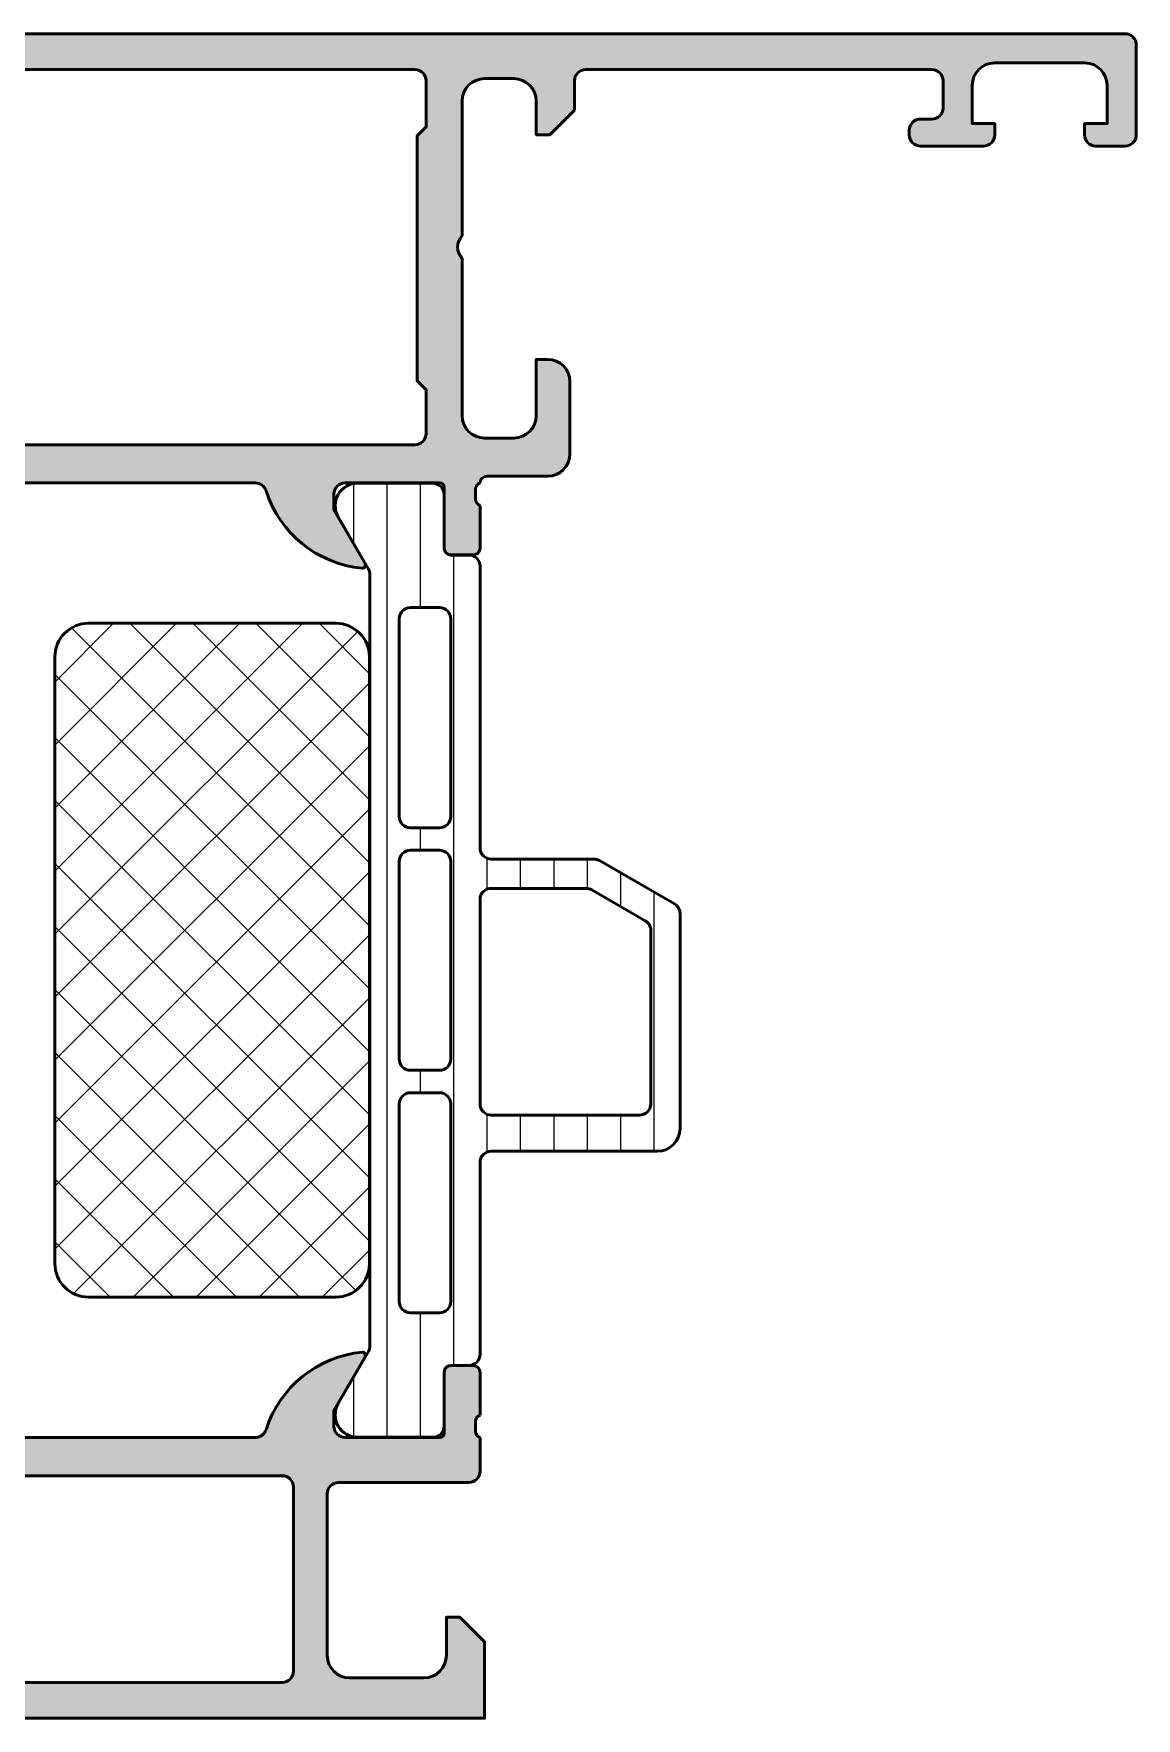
# Model space of a CAD drawing. Extents: x -25 to 69, y 0 to 75.
# Drawn here: x 19.9 to 69, y 0 to 75 of the extents above; entities that cross this region are included whole.
import ezdxf

# ---------------------------------------------------------------- set-up
doc = ezdxf.new("R2010")
doc.units = 0
for name, color, linetype, lineweight in [('0S-Alu contour', 7, 'Continuous', 50), ('0S-Alu hatch', 252, 'Continuous', 25), ('0S-Plastic contour', 254, 'Continuous', 50), ('0S-Plastic hatch', 253, 'Continuous', 25), ('0S-PT contour', 91, 'Continuous', 50), ('0S-PT hatch', 103, 'Continuous', 25)]:
    doc.layers.add(name, color=color, linetype=linetype, lineweight=lineweight)

# ---------------------------------------------------------------- blocks, each defined once
blk = doc.blocks.new('391550__2AD63D3F_DB52_42E2_A0CE_D1D66077DB39_')
at = {"layer": '0S-Alu hatch'}
h = blk.add_hatch(color=256, dxfattribs=at)
edge = h.paths.add_edge_path()
edge.add_line((44.00000000000022, 71.6), (44.00000000000022, 72.89999999999999))
edge.add_ellipse((44.50000000000023, 72.89999999999999), major_axis=(-0.5, 0), ratio=1, start_angle=270, end_angle=360, ccw=False)
edge.add_line((44.50000000000023, 73.39999999999999), (59.90000000000023, 73.39999999999999))
edge.add_ellipse((59.90000000000023, 72.89999999999999), major_axis=(-0.5, 0), ratio=1, start_angle=180, end_angle=270, ccw=False)
edge.add_line((60.40000000000024, 72.89999999999999), (60.40000000000024, 71.69999999999999))
edge.add_ellipse((59.90000000000023, 71.69999999999999), major_axis=(-0.5, 0), ratio=1, start_angle=90, end_angle=180, ccw=False)
edge.add_line((59.90000000000023, 71.19999999999999), (59.40000000000022, 71.19999999999999))
edge.add_arc((59.40000000000022, 70.7), 0.4999999999999858, 89.9999999999992, 180)
edge.add_line((58.90000000000022, 70.69999999999999), (58.90000000000022, 70.49999999999999))
edge.add_arc((59.40000000000022, 70.49999999999997), 0.4999999999999929, 180, 270.0000000000008)
edge.add_line((59.40000000000022, 69.99999999999999), (62.20000000000023, 69.99999999999999))
edge.add_arc((62.20000000000023, 70.49999999999997), 0.4999999999999858, 269.9999999999992, 360)
edge.add_line((62.70000000000023, 70.49999999999999), (62.70000000000023, 70.99999999999999))
edge.add_line((62.70000000000023, 70.99999999999999), (61.70000000000022, 70.99999999999999))
edge.add_line((61.70000000000022, 70.99999999999999), (61.70000000000022, 72.69999999999999))
edge.add_ellipse((62.70000000000021, 72.69999999999999), major_axis=(-1, 0), ratio=1, start_angle=270, end_angle=360, ccw=False)
edge.add_line((62.70000000000021, 73.69999999999999), (66.70000000000024, 73.69999999999999))
edge.add_ellipse((66.70000000000024, 72.69999999999999), major_axis=(-1, 0), ratio=1, start_angle=180, end_angle=270, ccw=False)
edge.add_line((67.70000000000024, 72.69999999999999), (67.70000000000024, 70.99999999999999))
edge.add_line((67.70000000000024, 70.99999999999999), (66.70000000000023, 70.99999999999999))
edge.add_line((66.70000000000023, 70.99999999999999), (66.70000000000023, 70.49999999999999))
edge.add_arc((67.20000000000022, 70.49999999999997), 0.4999999999999858, 180, 270.0000000000017)
edge.add_line((67.20000000000023, 69.99999999999999), (68.50000000000021, 69.99999999999999))
edge.add_arc((68.50000000000024, 70.49999999999997), 0.4999999999999858, 269.9999999999984, 360)
edge.add_line((69.00000000000023, 70.49999999999999), (69.00000000000023, 74.49999999999999))
edge.add_arc((68.50000000000024, 74.5), 0.4999999999999858, 0, 90.0000000000016)
edge.add_line((68.50000000000021, 74.99999999999999), (2.274e-13, 74.99999999999999))
edge.add_line((2.274e-13, 74.99999999999999), (2.274e-13, 71.60000000000002))
edge.add_line((2.274e-13, 71.60000000000002), (1.100000000000221, 70.50000000000001))
edge.add_line((1.100000000000221, 70.50000000000001), (1.70000000000023, 70.50000000000001))
edge.add_line((1.70000000000023, 70.50000000000001), (1.70000000000023, 72.30000000000003))
edge.add_ellipse((2.70000000000023, 72.30000000000001), major_axis=(-1, 0), ratio=1, start_angle=270, end_angle=360, ccw=False)
edge.add_line((2.70000000000023, 73.30000000000001), (4.000000000000227, 73.30000000000001))
edge.add_ellipse((4.000000000000227, 72.30000000000001), major_axis=(-1, 0), ratio=1, start_angle=180, end_angle=270, ccw=False)
edge.add_line((5.000000000000227, 72.30000000000001), (5.000000000000227, 66.00000000000001))
edge.add_ellipse((4.475000000000235, 65.50000000000001), major_axis=(-0.7249999999999944, 0), ratio=1, start_angle=136.397181027296, end_angle=223.6028189727041, ccw=False)
edge.add_line((5.000000000000228, 65.00000000000001), (5.000000000000227, 58.00000000000002))
edge.add_ellipse((4.000000000000227, 58.00000000000002), major_axis=(-1, 0), ratio=1, start_angle=90, end_angle=180, ccw=False)
edge.add_line((4.000000000000227, 57.00000000000002), (2.700000000000216, 57.00000000000002))
edge.add_ellipse((2.700000000000216, 58.00000000000003), major_axis=(-1, 0), ratio=1, start_angle=0, end_angle=90, ccw=False)
edge.add_line((1.700000000000216, 58.00000000000003), (1.700000000000216, 60.50000000000001))
edge.add_line((1.700000000000216, 60.50000000000001), (1.20000000000023, 60.50000000000001))
edge.add_arc((1.200000000000233, 59.50000000000001), 1, 90.00000000000017, 180)
edge.add_line((0.2000000000002302, 59.50000000000001), (0.2000000000002302, 55.00000000000001))
edge.add_arc((0.7000000000002301, 55.00000000000002), 0.4999999999999999, 180, 270)
edge.add_line((0.7000000000002303, 54.50000000000002), (1.700000000000216, 54.50000000000002))
edge.add_line((1.700000000000216, 54.50000000000002), (1.700000000000216, 55.30000000000002))
edge.add_line((1.700000000000216, 55.30000000000002), (4.700000000000216, 55.30000000000002))
edge.add_ellipse((4.700000000000216, 55.00000000000001), major_axis=(-0.3000000000000043, 0), ratio=1, start_angle=180, end_angle=270, ccw=False)
edge.add_ellipse((4.900000000000218, 54.71715728752541), major_axis=(-0.2999999999999892, 0), ratio=1, start_angle=180, end_angle=250.52877936550811, ccw=False)
edge.add_line((5.200000000000208, 54.71715728752541), (5.200000000000216, 54.28284271247464))
edge.add_ellipse((4.900000000000218, 54.28284271247464), major_axis=(-0.2999999999999971, 0), ratio=1, start_angle=109.4712206344897, end_angle=180, ccw=False)
edge.add_line((5.000000000000213, 54.00000000000002), (5.000000000000213, 52.10000000000007))
edge.add_arc((5.300000000000254, 52.10000000000006), 0.3000000000000416, 180, 269.9999999999997)
edge.add_line((5.300000000000252, 51.80000000000002), (6.290000000000176, 51.80000000000003))
edge.add_arc((6.290000000000182, 52.10000000000006), 0.3000000000000327, 269.999999999999, 360)
edge.add_line((6.590000000000216, 52.10000000000007), (6.590000000000216, 54.80000000000003))
edge.add_ellipse((6.790000000000219, 54.80000000000003), major_axis=(-0.2000000000000028, 0), ratio=1, start_angle=270, end_angle=360, ccw=False)
edge.add_line((6.790000000000219, 55.00000000000003), (11.00000000000022, 55.00000000000001))
edge.add_ellipse((11.00000000000022, 54.50000000000001), major_axis=(-0.5, 0), ratio=1, start_angle=180, end_angle=270.0000000000008, ccw=False)
edge.add_line((11.50000000000023, 54.50000000000001), (11.50000000000022, 53.80000000000001))
edge.add_line((11.50000000000022, 53.80000000000001), (10.11850454237785, 51.40717967697246))
edge.add_arc((10.23811978464851, 51.33811978464832), 0.1381197846482984, 150.0000000000039, 275.62257755079)
edge.add_arc((9.761776758826414, 56.17660886184783), 5.000000000000005, 275.6225775507934, 342.2515836439298)
edge.add_ellipse((15.00000000000022, 54.5), major_axis=(-0.4999999999999999, 0), ratio=1, start_angle=269.9999999999992, end_angle=342.2515836439289, ccw=False)
edge.add_line((15.00000000000023, 55), (29.80000000000023, 55))
edge.add_ellipse((29.80000000000023, 54.5), major_axis=(-0.5, 0), ratio=1, start_angle=197.7484163560713, end_angle=270.0000000000008, ccw=False)
edge.add_arc((35.03822324117403, 56.1766088618478), 4.999999999999994, 197.74841635607, 264.3774224492065)
edge.add_arc((34.56188021535193, 51.3381197846483), 0.1381197846482947, 264.3774224492075, 389.9999999999971)
edge.add_line((34.68149545762259, 51.40717967697245), (33.30000000000023, 53.8))
edge.add_line((33.30000000000023, 53.8), (33.30000000000023, 54.5))
edge.add_ellipse((33.80000000000023, 54.5), major_axis=(-0.5, 0), ratio=1, start_angle=270, end_angle=360, ccw=False)
edge.add_line((33.80000000000023, 55), (38.01000000000022, 55))
edge.add_ellipse((38.01000000000022, 54.79999999999996), major_axis=(-0.2000000000000313, 0), ratio=1, start_angle=180, end_angle=270, ccw=False)
edge.add_line((38.21000000000025, 54.79999999999996), (38.21000000000022, 52.1))
edge.add_arc((38.51000000000026, 52.10000000000001), 0.3000000000000398, 180, 270)
edge.add_line((38.51000000000026, 51.79999999999997), (39.50000000000019, 51.79999999999997))
edge.add_arc((39.5000000000002, 52.1), 0.3000000000000256, 269.9999999999973, 360)
edge.add_line((39.80000000000023, 52.10000000000001), (39.80000000000023, 53.99999999999997))
edge.add_ellipse((39.90000000000022, 54.28284271247459), major_axis=(-0.3000000000000043, 0), ratio=1, start_angle=0, end_angle=70.52877936551027, ccw=False)
edge.add_line((39.60000000000022, 54.28284271247459), (39.60000000000022, 54.71715728752535))
edge.add_ellipse((39.90000000000023, 54.71715728752535), major_axis=(-0.3000000000000043, 0), ratio=1, start_angle=289.4712206344892, end_angle=360, ccw=False)
edge.add_ellipse((40.10000000000023, 54.99999999999999), major_axis=(-0.3000000000000043, 0), ratio=1, start_angle=270.00000000000273, end_angle=360, ccw=False)
edge.add_line((40.10000000000021, 55.29999999999999), (42.80000000000022, 55.29999999999999))
edge.add_arc((42.80000000000021, 56.3), 1.000000000000014, 270.0000000000008, 360)
edge.add_line((43.80000000000022, 56.29999999999999), (43.80000000000022, 59.49999999999999))
edge.add_arc((42.80000000000022, 59.49999999999998), 1.000000000000007, 0, 89.99999999999959)
edge.add_line((42.80000000000023, 60.49999999999998), (42.30000000000022, 60.49999999999998))
edge.add_line((42.30000000000022, 60.49999999999998), (42.30000000000022, 57.99999999999998))
edge.add_ellipse((41.30000000000022, 57.99999999999999), major_axis=(-1, 0), ratio=1, start_angle=90, end_angle=180, ccw=False)
edge.add_line((41.30000000000022, 56.99999999999999), (40.00000000000023, 56.99999999999999))
edge.add_ellipse((40.00000000000023, 57.99999999999998), major_axis=(-1, 0), ratio=1, start_angle=0, end_angle=90, ccw=False)
edge.add_line((39.00000000000023, 57.99999999999998), (39.00000000000023, 64.99999999999999))
edge.add_ellipse((39.52500000000024, 65.49999999999999), major_axis=(-0.7250000000000041, 0), ratio=1, start_angle=-43.60281897270329, end_angle=43.60281897270329, ccw=False)
edge.add_line((39.00000000000023, 65.99999999999999), (39.00000000000023, 71.99999999999999))
edge.add_ellipse((40.00000000000023, 71.99999999999999), major_axis=(-1, 0), ratio=1, start_angle=270, end_angle=360, ccw=False)
edge.add_line((40.00000000000023, 72.99999999999999), (41.30000000000022, 72.99999999999999))
edge.add_ellipse((41.30000000000022, 71.99999999999999), major_axis=(-1, 0), ratio=1, start_angle=180, end_angle=270, ccw=False)
edge.add_line((42.30000000000023, 71.99999999999999), (42.30000000000022, 70.49999999999999))
edge.add_line((42.30000000000022, 70.49999999999999), (42.90000000000023, 70.49999999999999))
edge.add_line((42.90000000000023, 70.49999999999999), (44.00000000000022, 71.6))
edge = h.paths.add_edge_path()
edge.add_ellipse((7.100000000000235, 72.89999999999999), major_axis=(-0.5, 0), ratio=1, start_angle=270, end_angle=360, ccw=False)
edge.add_line((7.100000000000235, 73.39999999999999), (36.90000000000023, 73.39999999999999))
edge.add_ellipse((36.90000000000023, 72.89999999999999), major_axis=(-0.5, 0), ratio=1, start_angle=180, end_angle=270, ccw=False)
edge.add_line((37.40000000000023, 72.89999999999999), (37.40000000000023, 70.85))
edge.add_line((37.40000000000023, 70.85), (37.00000000000023, 70.44999999999997))
edge.add_line((37.00000000000023, 70.44999999999997), (37.00000000000023, 59.55))
edge.add_line((37.00000000000023, 59.55), (37.40000000000023, 59.14999999999999))
edge.add_line((37.40000000000023, 59.14999999999999), (37.40000000000023, 57.19999999999998))
edge.add_ellipse((36.90000000000023, 57.19999999999998), major_axis=(-0.5, 0), ratio=1, start_angle=90, end_angle=180, ccw=False)
edge.add_line((36.90000000000023, 56.69999999999999), (7.100000000000235, 56.69999999999999))
edge.add_ellipse((7.100000000000235, 57.19999999999998), major_axis=(-0.5, 0), ratio=1, start_angle=0, end_angle=90, ccw=False)
edge.add_line((6.600000000000235, 57.19999999999998), (6.600000000000235, 72.89999999999999))
at = {"layer": '0S-Alu contour', "color": 7}
for points in [[(68.50000000000021, 74.99999999999999), (2.274e-13, 74.99999999999999), (2.274e-13, 71.60000000000002), (1.100000000000221, 70.50000000000001), (1.70000000000023, 70.50000000000001), (1.70000000000023, 72.30000000000003)], [(69.00000000000023, 70.49999999999999), (69.00000000000023, 74.49999999999999)], [(62.70000000000021, 73.69999999999999), (66.70000000000024, 73.69999999999999)], [(2.70000000000023, 73.30000000000001), (4.000000000000227, 73.30000000000001)], [(6.600000000000235, 57.19999999999998), (6.600000000000235, 72.89999999999999)], [(7.100000000000235, 73.39999999999999), (36.90000000000023, 73.39999999999999)], [(37.40000000000023, 72.89999999999999), (37.40000000000023, 70.85), (37.00000000000023, 70.44999999999997), (37.00000000000023, 59.55), (37.40000000000023, 59.14999999999999), (37.40000000000023, 57.19999999999998)], [(40.00000000000023, 72.99999999999999), (41.30000000000022, 72.99999999999999)], [(44.00000000000022, 71.6), (44.00000000000022, 72.89999999999999)], [(44.50000000000023, 73.39999999999999), (59.90000000000023, 73.39999999999999)], [(60.40000000000024, 72.89999999999999), (60.40000000000024, 71.69999999999999)], [(5.000000000000227, 72.30000000000001), (5.000000000000227, 66.00000000000001)], [(62.70000000000023, 70.49999999999999), (62.70000000000023, 70.99999999999999), (61.70000000000022, 70.99999999999999), (61.70000000000022, 72.69999999999999)], [(67.70000000000024, 72.69999999999999), (67.70000000000024, 70.99999999999999), (66.70000000000023, 70.99999999999999), (66.70000000000023, 70.49999999999999)], [(39.00000000000023, 65.99999999999999), (39.00000000000023, 71.99999999999999)], [(42.30000000000023, 71.99999999999999), (42.30000000000022, 70.49999999999999), (42.90000000000023, 70.49999999999999), (44.00000000000022, 71.6)], [(58.90000000000022, 70.69999999999999), (58.90000000000022, 70.49999999999999)], [(59.90000000000023, 71.19999999999999), (59.40000000000022, 71.19999999999999)], [(59.40000000000022, 69.99999999999999), (62.20000000000023, 69.99999999999999)], [(67.20000000000023, 69.99999999999999), (68.50000000000021, 69.99999999999999)], [(5.000000000000228, 65.00000000000001), (5.000000000000227, 58.00000000000002)], [(39.00000000000023, 57.99999999999998), (39.00000000000023, 64.99999999999999)], [(1.700000000000216, 58.00000000000003), (1.700000000000216, 60.50000000000001), (1.20000000000023, 60.50000000000001)], [(42.80000000000023, 60.49999999999998), (42.30000000000022, 60.49999999999998), (42.30000000000022, 57.99999999999998)], [(0.2000000000002302, 59.50000000000001), (0.2000000000002302, 55.00000000000001)], [(43.80000000000022, 56.29999999999999), (43.80000000000022, 59.49999999999999)], [(4.000000000000227, 57.00000000000002), (2.700000000000216, 57.00000000000002)], [(36.90000000000023, 56.69999999999999), (7.100000000000235, 56.69999999999999)], [(41.30000000000022, 56.99999999999999), (40.00000000000023, 56.99999999999999)], [(0.7000000000002303, 54.50000000000002), (1.700000000000216, 54.50000000000002), (1.700000000000216, 55.30000000000002), (4.700000000000216, 55.30000000000002)], [(6.590000000000216, 52.10000000000007), (6.590000000000216, 54.80000000000003)], [(6.790000000000219, 55.00000000000003), (11.00000000000022, 55.00000000000001)], [(15.00000000000023, 55), (29.80000000000023, 55)], [(33.80000000000023, 55), (38.01000000000022, 55)], [(38.21000000000025, 54.79999999999996), (38.21000000000022, 52.1)], [(40.10000000000021, 55.29999999999999), (42.80000000000022, 55.29999999999999)], [(5.200000000000208, 54.71715728752541), (5.200000000000216, 54.28284271247464)], [(11.50000000000023, 54.50000000000001), (11.50000000000022, 53.80000000000001), (10.11850454237785, 51.40717967697246)], [(34.68149545762259, 51.40717967697245), (33.30000000000023, 53.8), (33.30000000000023, 54.5)], [(39.60000000000022, 54.28284271247459), (39.60000000000022, 54.71715728752535)], [(5.000000000000213, 54.00000000000002), (5.000000000000213, 52.10000000000007)], [(39.80000000000023, 52.10000000000001), (39.80000000000023, 53.99999999999997)], [(5.300000000000252, 51.80000000000002), (6.290000000000176, 51.80000000000003)], [(38.51000000000026, 51.79999999999997), (39.50000000000019, 51.79999999999997)]]:
    blk.add_lwpolyline(points, dxfattribs=at)
for centre, radius, start, end in [((68.50000000000024, 74.5), 0.4999999999999858, 0, 90.0000000000016), ((59.40000000000022, 70.7), 0.4999999999999858, 89.9999999999992, 180), ((59.40000000000022, 70.49999999999997), 0.4999999999999929, 180, 270.0000000000008), ((62.20000000000023, 70.49999999999997), 0.4999999999999858, 269.9999999999992, 0), ((67.20000000000022, 70.49999999999997), 0.4999999999999858, 180, 270.0000000000017), ((68.50000000000024, 70.49999999999997), 0.4999999999999858, 269.9999999999984, 0), ((1.200000000000233, 59.50000000000001), 1, 90.00000000000017, 180), ((42.80000000000022, 59.49999999999998), 1.000000000000007, 0, 89.99999999999959), ((42.80000000000021, 56.3), 1.000000000000014, 270.0000000000008, 0), ((0.7000000000002301, 55.00000000000002), 0.4999999999999999, 180, 270), ((9.761776758826414, 56.17660886184783), 5.000000000000005, 275.6225775507934, 342.2515836439298), ((35.03822324117403, 56.1766088618478), 4.999999999999994, 197.74841635607, 264.3774224492065), ((5.300000000000254, 52.10000000000006), 0.3000000000000416, 180, 269.9999999999997), ((6.290000000000182, 52.10000000000006), 0.3000000000000327, 269.999999999999, 0), ((38.51000000000026, 52.10000000000001), 0.3000000000000398, 180, 270), ((39.5000000000002, 52.1), 0.3000000000000256, 269.9999999999973, 0), ((10.23811978464851, 51.33811978464832), 0.1381197846482984, 150.0000000000039, 275.62257755079), ((34.56188021535193, 51.3381197846483), 0.1381197846482947, 264.3774224492075, 29.99999999999717)]:
    blk.add_arc(centre, radius, start, end, dxfattribs=at)
at = {"layer": '0S-Alu contour', "color": 7, "extrusion": (0, 0, -1)}
for centre, radius, start, end in [((-62.70000000000021, 72.69999999999999), 1, 0, 90), ((-66.70000000000024, 72.69999999999999), 1, 90, 180), ((-2.70000000000023, 72.30000000000001), 1, 0, 90), ((-4.000000000000227, 72.30000000000001), 1, 90, 180), ((-7.100000000000235, 72.89999999999999), 0.5, 0, 90), ((-36.90000000000023, 72.89999999999999), 0.5, 90, 180), ((-40.00000000000023, 71.99999999999999), 1, 0, 90), ((-41.30000000000022, 71.99999999999999), 1, 90, 180), ((-44.50000000000023, 72.89999999999999), 0.5, 0, 90), ((-59.90000000000023, 72.89999999999999), 0.5, 90, 180), ((-59.90000000000023, 71.69999999999999), 0.5, 180, 270), ((-4.475000000000235, 65.50000000000001), 0.7249999999999945, 136.3971810272959, 223.602818972704), ((-39.52500000000024, 65.49999999999999), 0.7250000000000041, 316.3971810272967, 43.60281897270331), ((-2.700000000000216, 58.00000000000003), 1, 270, 0), ((-4.000000000000227, 58.00000000000002), 1, 180, 270), ((-40.00000000000023, 57.99999999999998), 1, 270, 0), ((-41.30000000000022, 57.99999999999999), 1, 180, 270), ((-7.100000000000235, 57.19999999999998), 0.5, 270, 0), ((-36.90000000000023, 57.19999999999998), 0.5, 180, 270), ((-4.700000000000216, 55.00000000000001), 0.3000000000000043, 90, 180), ((-4.900000000000218, 54.71715728752541), 0.2999999999999892, 109.4712206344919, 180), ((-6.790000000000219, 54.80000000000003), 0.2000000000000028, 0, 90), ((-11.00000000000022, 54.50000000000001), 0.5, 89.9999999999992, 180), ((-15.00000000000022, 54.5), 0.4999999999999999, 17.74841635607112, 90.00000000000081), ((-29.80000000000023, 54.5), 0.5, 89.9999999999992, 162.2515836439287), ((-33.80000000000023, 54.5), 0.5, 0, 90), ((-38.01000000000022, 54.79999999999996), 0.2000000000000313, 90, 180), ((-39.90000000000023, 54.71715728752535), 0.3000000000000043, 0, 70.52877936551076), ((-40.10000000000023, 54.99999999999999), 0.3000000000000043, 0, 89.99999999999729), ((-4.900000000000218, 54.28284271247464), 0.2999999999999971, 180, 250.5287793655103), ((-39.90000000000022, 54.28284271247459), 0.3000000000000043, 289.4712206344897, 0)]:
    blk.add_arc(centre, radius, start, end, dxfattribs=at)
blk = doc.blocks.new('391580__704D08CA_B9E4_4322_9331_69D046304937_')
at = {"layer": '0S-Alu hatch'}
h = blk.add_hatch(color=256, dxfattribs=at)
edge = h.paths.add_edge_path()
edge.add_ellipse((14.99999999999998, 12.99999999999999), major_axis=(-0.5000000000000054, 0), ratio=1, start_angle=17.748416356070322, end_angle=90, ccw=False)
edge.add_arc((9.761776758826178, 11.32339113815218), 4.999999999999996, 17.7484163560701, 84.37742244920646)
edge.add_arc((10.23811978464828, 16.1618802153517), 0.1381197846482949, 84.37742244920679, 210.0000000000004)
edge.add_line((10.11850454237762, 16.09282032302755), (11.49999999999998, 13.69999999999999))
edge.add_line((11.49999999999998, 13.69999999999999), (11.49999999999998, 12.99999999999999))
edge.add_ellipse((10.99999999999998, 12.99999999999999), major_axis=(-0.5, 0), ratio=1, start_angle=90, end_angle=180, ccw=False)
edge.add_line((10.99999999999998, 12.49999999999999), (6.789999999999992, 12.5))
edge.add_ellipse((6.789999999999992, 12.70000000000002), major_axis=(-0.2000000000000224, 0), ratio=1, start_angle=0, end_angle=90, ccw=False)
edge.add_line((6.589999999999969, 12.70000000000002), (6.589999999999989, 15.39999999999998))
edge.add_arc((6.28999999999995, 15.39999999999998), 0.3000000000000389, 0, 90.00000000000018)
edge.add_line((6.289999999999949, 15.70000000000002), (5.300000000000025, 15.70000000000002))
edge.add_arc((5.300000000000028, 15.39999999999998), 0.3000000000000362, 90.00000000000048, 180)
edge.add_line((4.999999999999992, 15.39999999999998), (4.999999999999992, 13.50000000000002))
edge.add_ellipse((4.899999999999998, 13.2171572875254), major_axis=(-0.2999999999999942, 0), ratio=1, start_angle=180, end_angle=250.5287793655101, ccw=False)
edge.add_line((5.199999999999993, 13.2171572875254), (5.199999999999988, 12.78284271247464))
edge.add_ellipse((4.899999999999991, 12.78284271247464), major_axis=(-0.2999999999999971, 0), ratio=1, start_angle=109.47122063448819, end_angle=180, ccw=False)
edge.add_line((4.999999999999977, 12.50000000000002), (4.999999999999985, 11.1))
edge.add_arc((5.499999999999986, 11.1), 0.5000000000000009, 180, 269.9999999999999)
edge.add_line((5.499999999999985, 10.6), (6.499999999999985, 10.6))
edge.add_ellipse((6.499999999999992, 10.1), major_axis=(-0.5000000000000018, 0), ratio=1, start_angle=180, end_angle=270.0000000000008, ccw=False)
edge.add_line((6.999999999999994, 10.1), (6.999999999999985, 2.944488465311893))
edge.add_ellipse((5.999999999999985, 2.944488465311893), major_axis=(-1, 0), ratio=1, start_angle=93.27048792318362, end_angle=180, ccw=False)
edge.add_line((6.057049790538499, 1.946117130887916), (-1.42e-14, 1.6))
edge.add_line((-1.42e-14, 1.6), (-15.9, 1.600000000000002))
edge.add_ellipse((-15.9, 2.100000000000002), major_axis=(-0.5000000000000002, 0), ratio=1, start_angle=0, end_angle=90, ccw=False)
edge.add_line((-16.4, 2.100000000000002), (-16.4, 3.300000000000002))
edge.add_ellipse((-15.9, 3.300000000000002), major_axis=(-0.5, 0), ratio=1, start_angle=270, end_angle=360, ccw=False)
edge.add_line((-15.9, 3.800000000000002), (-15.4, 3.800000000000002))
edge.add_arc((-15.4, 4.299999999999999), 0.4999999999999969, 270.0000000000004, 360)
edge.add_line((-14.9, 4.300000000000001), (-14.9, 4.5))
edge.add_arc((-15.40000000000001, 4.5), 0.5000000000000018, 0, 89.99999999999898)
edge.add_line((-15.4, 5), (-18.2, 5))
edge.add_arc((-18.2, 4.499999999999997), 0.5000000000000027, 90.0000000000004, 180)
edge.add_line((-18.7, 4.499999999999999), (-18.7, 4.000000000000002))
edge.add_line((-18.7, 4.000000000000002), (-17.69999999999999, 4.000000000000001))
edge.add_line((-17.69999999999999, 4.000000000000001), (-17.69999999999999, 2.300000000000001))
edge.add_ellipse((-18.69999999999999, 2.3), major_axis=(-1, 0), ratio=1, start_angle=90, end_angle=180, ccw=False)
edge.add_line((-18.69999999999999, 1.3), (-22.70000000000002, 1.300000000000001))
edge.add_ellipse((-22.70000000000002, 2.300000000000001), major_axis=(-1, 0), ratio=1, start_angle=0, end_angle=90, ccw=False)
edge.add_line((-23.70000000000002, 2.300000000000001), (-23.70000000000002, 4.000000000000003))
edge.add_line((-23.70000000000002, 4.000000000000003), (-22.7, 4.000000000000002))
edge.add_line((-22.7, 4.000000000000002), (-22.7, 4.5))
edge.add_arc((-23.20000000000001, 4.5), 0.5000000000000036, 0, 89.99999999999959)
edge.add_line((-23.2, 5.000000000000002), (-24.5, 5.000000000000001))
edge.add_arc((-24.5, 4.5), 0.5000000000000009, 90, 180)
edge.add_line((-25, 4.500000000000001), (-25, 0.5000000000000046))
edge.add_arc((-24.5, 0.5000000000000056), 0.5, 180, 270)
edge.add_line((-24.5, 3.9e-15), (40, -1.29e-14))
edge.add_line((40, -1.29e-14), (40, 3.399999999999987))
edge.add_line((40, 3.399999999999987), (38.9, 4.499999999999986))
edge.add_line((38.9, 4.499999999999986), (38.3, 4.499999999999987))
edge.add_line((38.3, 4.499999999999987), (38.3, 2.799999999999988))
edge.add_ellipse((37.3, 2.799999999999986), major_axis=(-1, 0), ratio=1, start_angle=90.0000000000004, end_angle=180, ccw=False)
edge.add_line((37.3, 1.799999999999986), (34, 1.799999999999989))
edge.add_ellipse((34, 2.799999999999986), major_axis=(-0.9999999999999964, 0), ratio=1, start_angle=0, end_angle=90, ccw=False)
edge.add_line((33, 2.799999999999986), (33.00000000000001, 9.99999999999999))
edge.add_ellipse((33.50000000000001, 9.99999999999999), major_axis=(-0.5, 0), ratio=1, start_angle=270, end_angle=360, ccw=False)
edge.add_line((33.50000000000001, 10.49999999999999), (39.30000000000001, 10.49999999999998))
edge.add_arc((39.30000000000002, 10.99999999999998), 0.4999999999999965, 269.9999999999992, 360)
edge.add_line((39.80000000000001, 10.99999999999998), (39.79999999999999, 12.49999999999998))
edge.add_ellipse((39.89999999999999, 12.78284271247538), major_axis=(-0.3000000000007392, 0), ratio=1, start_angle=0, end_angle=70.52877936555751, ccw=False)
edge.add_line((39.59999999999925, 12.78284271247538), (39.59999999999999, 13.21715728752614))
edge.add_ellipse((39.89999999999999, 13.21715728752615), major_axis=(-0.2999999999999971, 0), ratio=1, start_angle=289.4712206344926, end_angle=360, ccw=False)
edge.add_line((39.79999999999999, 13.50000000000076), (39.79999999999995, 15.40000000000072))
edge.add_arc((39.49999999999991, 15.40000000000071), 0.3000000000000469, 0, 89.99999999999864)
edge.add_line((39.49999999999992, 15.70000000000076), (38.51, 15.70000000000074))
edge.add_arc((38.51000000000001, 15.40000000000071), 0.3000000000000362, 90.00000000000273, 180)
edge.add_line((38.20999999999997, 15.40000000000071), (38.21000000000001, 12.70000000000074))
edge.add_ellipse((38.01000000000001, 12.70000000000074), major_axis=(-0.2000000000000028, 0), ratio=1, start_angle=90, end_angle=180, ccw=False)
edge.add_line((38.01000000000001, 12.50000000000073), (33.79999999999999, 12.49999999999998))
edge.add_ellipse((33.79999999999999, 12.99999999999998), major_axis=(-0.5, 0), ratio=1, start_angle=0, end_angle=90, ccw=False)
edge.add_line((33.29999999999999, 12.99999999999998), (33.29999999999999, 13.69999999999998))
edge.add_line((33.29999999999999, 13.69999999999998), (34.68149545762236, 16.09282032302754))
edge.add_arc((34.5618802153517, 16.16188021535168), 0.1381197846482956, 330.0000000000015, 455.6225775507924)
edge.add_arc((35.03822324117378, 11.32339113815219), 4.999999999999978, 95.62257755079325, 162.2515836439299)
edge.add_ellipse((29.79999999999999, 12.99999999999999), major_axis=(-0.5000000000000062, 0), ratio=1, start_angle=90, end_angle=162.25158364393, ccw=False)
edge.add_line((29.79999999999999, 12.49999999999999), (14.99999999999998, 12.49999999999999))
edge = h.paths.add_edge_path()
edge.add_ellipse((30.99999999999999, 10.29999999999999), major_axis=(-0.5, 0), ratio=1, start_angle=180, end_angle=270, ccw=False)
edge.add_line((31.49999999999999, 10.29999999999999), (31.49999999999999, 2.099999999999992))
edge.add_ellipse((30.99999999999998, 2.099999999999992), major_axis=(-0.5000000000000071, 0), ratio=1, start_angle=90, end_angle=180, ccw=False)
edge.add_line((30.99999999999998, 1.599999999999984), (8.999999999999986, 1.599999999999992))
edge.add_ellipse((8.999999999999986, 2.099999999999992), major_axis=(-0.5, 0), ratio=1, start_angle=0, end_angle=90, ccw=False)
edge.add_line((8.499999999999986, 2.099999999999992), (8.499999999999986, 10.29999999999999))
edge.add_ellipse((8.999999999999986, 10.29999999999999), major_axis=(-0.5, 0), ratio=1, start_angle=270, end_angle=360, ccw=False)
edge.add_line((8.999999999999986, 10.79999999999999), (30.99999999999999, 10.79999999999999))
at = {"layer": '0S-Alu contour', "color": 7}
for points in [[(10.11850454237762, 16.09282032302755), (11.49999999999998, 13.69999999999999), (11.49999999999998, 12.99999999999999)], [(33.29999999999999, 12.99999999999998), (33.29999999999999, 13.69999999999998), (34.68149545762236, 16.09282032302754)], [(4.999999999999992, 15.39999999999998), (4.999999999999992, 13.50000000000002)], [(6.289999999999949, 15.70000000000002), (5.300000000000025, 15.70000000000002)], [(6.589999999999969, 12.70000000000002), (6.589999999999989, 15.39999999999998)], [(38.20999999999997, 15.40000000000071), (38.21000000000001, 12.70000000000074)], [(39.49999999999992, 15.70000000000076), (38.51, 15.70000000000074)], [(39.79999999999999, 13.50000000000076), (39.79999999999995, 15.40000000000072)], [(5.199999999999993, 13.2171572875254), (5.199999999999988, 12.78284271247464)], [(39.59999999999925, 12.78284271247538), (39.59999999999999, 13.21715728752614)], [(4.999999999999977, 12.50000000000002), (4.999999999999985, 11.1)], [(10.99999999999998, 12.49999999999999), (6.789999999999992, 12.5)], [(29.79999999999999, 12.49999999999999), (14.99999999999998, 12.49999999999999)], [(38.01000000000001, 12.50000000000073), (33.79999999999999, 12.49999999999998)], [(39.80000000000001, 10.99999999999998), (39.79999999999999, 12.49999999999998)], [(5.499999999999985, 10.6), (6.499999999999985, 10.6)], [(8.999999999999986, 10.79999999999999), (30.99999999999999, 10.79999999999999)], [(6.999999999999994, 10.1), (6.999999999999985, 2.944488465311893)], [(8.499999999999986, 2.099999999999992), (8.499999999999986, 10.29999999999999)], [(31.49999999999999, 10.29999999999999), (31.49999999999999, 2.099999999999992)], [(33, 2.799999999999986), (33.00000000000001, 9.99999999999999)], [(33.50000000000001, 10.49999999999999), (39.30000000000001, 10.49999999999998)], [(-23.2, 5.000000000000002), (-24.5, 5.000000000000001)], [(-15.4, 5), (-18.2, 5)], [(-25, 4.500000000000001), (-25, 0.5000000000000046)], [(-24.5, 3.9e-15), (40, -1.29e-14), (40, 3.399999999999987), (38.9, 4.499999999999986), (38.3, 4.499999999999987), (38.3, 2.799999999999988)], [(-23.70000000000002, 2.300000000000001), (-23.70000000000002, 4.000000000000003), (-22.7, 4.000000000000002), (-22.7, 4.5)], [(-18.7, 4.499999999999999), (-18.7, 4.000000000000002), (-17.69999999999999, 4.000000000000001), (-17.69999999999999, 2.300000000000001)], [(-15.9, 3.800000000000002), (-15.4, 3.800000000000002)], [(-14.9, 4.300000000000001), (-14.9, 4.5)], [(-16.4, 2.100000000000002), (-16.4, 3.300000000000002)], [(6.057049790538499, 1.946117130887916), (-1.42e-14, 1.6), (-15.9, 1.600000000000002)], [(30.99999999999998, 1.599999999999984), (8.999999999999986, 1.599999999999992)], [(37.3, 1.799999999999986), (34, 1.799999999999989)], [(-18.69999999999999, 1.3), (-22.70000000000002, 1.300000000000001)]]:
    blk.add_lwpolyline(points, dxfattribs=at)
for centre, radius, start, end in [((10.23811978464828, 16.1618802153517), 0.1381197846482949, 84.37742244920679, 210.0000000000004), ((9.761776758826178, 11.32339113815218), 4.999999999999996, 17.7484163560701, 84.37742244920646), ((35.03822324117378, 11.32339113815219), 4.999999999999978, 95.62257755079325, 162.2515836439299), ((34.5618802153517, 16.16188021535168), 0.1381197846482956, 330.0000000000015, 95.62257755079249), ((5.300000000000028, 15.39999999999998), 0.3000000000000362, 90.00000000000048, 180), ((6.28999999999995, 15.39999999999998), 0.3000000000000389, 0, 90.00000000000018), ((38.51000000000001, 15.40000000000071), 0.3000000000000362, 90.00000000000273, 180), ((39.49999999999991, 15.40000000000071), 0.3000000000000469, 0, 89.99999999999864), ((5.499999999999986, 11.1), 0.5000000000000009, 180, 269.9999999999999), ((39.30000000000002, 10.99999999999998), 0.4999999999999965, 269.9999999999992, 0), ((-24.5, 4.5), 0.5000000000000009, 90, 180), ((-23.20000000000001, 4.5), 0.5000000000000036, 0, 89.99999999999959), ((-18.2, 4.499999999999997), 0.5000000000000027, 90.0000000000004, 180), ((-15.40000000000001, 4.5), 0.5000000000000018, 0, 89.99999999999898), ((-15.4, 4.299999999999999), 0.4999999999999969, 270.0000000000004, 0), ((-24.5, 0.5000000000000056), 0.5, 180, 270)]:
    blk.add_arc(centre, radius, start, end, dxfattribs=at)
at = {"layer": '0S-Alu contour', "color": 7, "extrusion": (0, 0, -1)}
for centre, radius, start, end in [((-4.899999999999998, 13.2171572875254), 0.2999999999999942, 109.4712206344899, 180), ((-4.899999999999991, 12.78284271247464), 0.2999999999999971, 180, 250.5287793655118), ((-10.99999999999998, 12.99999999999999), 0.5, 180, 270), ((-14.99999999999998, 12.99999999999999), 0.5000000000000054, 270, 342.2515836439297), ((-29.79999999999999, 12.99999999999999), 0.5000000000000062, 197.7484163560701, 270), ((-33.79999999999999, 12.99999999999998), 0.5, 270, 0), ((-39.89999999999999, 13.21715728752615), 0.2999999999999971, 0, 70.5287793655074), ((-39.89999999999999, 12.78284271247538), 0.3000000000007392, 289.4712206344425, 0), ((-6.789999999999992, 12.70000000000002), 0.2000000000000224, 270, 0), ((-38.01000000000001, 12.70000000000074), 0.2000000000000028, 180, 270), ((-6.499999999999992, 10.1), 0.5000000000000018, 89.9999999999992, 180), ((-8.999999999999986, 10.29999999999999), 0.5, 0, 90), ((-30.99999999999999, 10.29999999999999), 0.5, 90, 180), ((-33.50000000000001, 9.99999999999999), 0.5, 0, 90), ((15.9, 3.300000000000002), 0.5, 0, 90), ((22.70000000000002, 2.300000000000001), 1, 270, 0), ((18.69999999999999, 2.3), 1, 180, 270), ((-5.999999999999985, 2.944488465311893), 1, 180, 266.7295120768164), ((-34, 2.799999999999986), 0.9999999999999964, 270, 0), ((-37.3, 2.799999999999986), 1, 180, 269.9999999999996), ((15.9, 2.100000000000002), 0.5000000000000002, 270, 0), ((-8.999999999999986, 2.099999999999992), 0.5, 270, 0), ((-30.99999999999998, 2.099999999999992), 0.5000000000000071, 180, 270)]:
    blk.add_arc(centre, radius, start, end, dxfattribs=at)
blk = doc.blocks.new('284029__BFE9A50C_A37E_4682_A466_345DF187D621___A228C992_ECE8_439E_A0D7_12AB29DF4E6B_')
at = {"layer": '0S-Plastic hatch'}
h = blk.add_hatch(dxfattribs=at)
h.set_pattern_fill('ANSI31', color=256, scale=0.4680000000000001, angle=45, style=0)
h.set_pattern_definition([(90, (0, 0), (-1.4859, 0), [])])
edge = h.paths.add_edge_path()
edge.add_arc((48.20000000000026, 35.82512886940346), 0.4999999999999929, 0, 60.00000000000169)
edge.add_line((48.45000000000024, 36.25814157129568), (45.11602540378468, 38.18301270189211))
edge.add_arc((44.86602540378465, 37.74999999999977), 0.5000000000001193, 60.00000000000508, 89.99999999999756)
edge.add_line((44.86602540378468, 38.24999999999988), (40.30000000000024, 38.24999999999988))
edge.add_ellipse((40.30000000000024, 38.74999999999989), major_axis=(-0.5, 0), ratio=1, start_angle=0, end_angle=90, ccw=False)
edge.add_line((39.80000000000024, 38.74999999999989), (39.80000000000025, 51.28999999999988))
edge.add_arc((39.30000000000026, 51.28999999999989), 0.4999999999999929, 0, 90.00000000000081)
edge.add_line((39.30000000000024, 51.78999999999988), (38.50000000000024, 51.78999999999988))
edge.add_ellipse((38.50000000000024, 52.08999999999988), major_axis=(-0.2999999999999971, 0), ratio=1, start_angle=0, end_angle=90, ccw=False)
edge.add_line((38.20000000000025, 52.08999999999988), (38.20000000000025, 54.48999999999989))
edge.add_arc((37.70000000000025, 54.4899999999999), 0.4999999999999929, 0, 90.00000000000081)
edge.add_line((37.70000000000024, 54.98999999999989), (34.35655099261726, 54.98999999999989))
edge.add_arc((34.35655099261727, 53.98999999999988), 1.000000000000007, 90.00000000000081, 209.9999999999994)
edge.add_line((33.49052558883283, 53.48999999999989), (34.83301270189246, 51.16474411167413))
edge.add_ellipse((34.40000000000025, 50.91474411167413), major_axis=(-0.499999999999998, 0), ratio=1, start_angle=180, end_angle=210.0000000000001, ccw=False)
edge.add_line((34.90000000000025, 50.91474411167413), (34.90000000000023, 16.58525588832565))
edge.add_ellipse((34.40000000000023, 16.58525588832565), major_axis=(-0.5, 0), ratio=1, start_angle=150.0000000000007, end_angle=180, ccw=False)
edge.add_line((34.83301270189246, 16.33525588832565), (33.49052558883281, 14.00999999999989))
edge.add_arc((34.35655099261725, 13.50999999999988), 0.9999999999999994, 149.9999999999995, 270)
edge.add_line((34.35655099261725, 12.50999999999989), (37.70000000000024, 12.50999999999989))
edge.add_arc((37.70000000000024, 13.00999999999989), 0.5, 269.9999999999992, 360)
edge.add_line((38.20000000000025, 13.00999999999989), (38.20000000000024, 15.40999999999989))
edge.add_ellipse((38.50000000000024, 15.40999999999989), major_axis=(-0.2999999999999971, 0), ratio=1, start_angle=270, end_angle=360, ccw=False)
edge.add_line((38.50000000000024, 15.70999999999989), (39.30000000000024, 15.70999999999989))
edge.add_arc((39.30000000000024, 16.20999999999989), 0.4999999999999965, 269.9999999999992, 360)
edge.add_line((39.80000000000024, 16.20999999999989), (39.80000000000024, 24.74999999999989))
edge.add_ellipse((40.30000000000024, 24.74999999999989), major_axis=(-0.5, 0), ratio=1, start_angle=270, end_angle=360, ccw=False)
edge.add_line((40.30000000000024, 25.24999999999989), (47.70000000000024, 25.24999999999989))
edge.add_arc((47.70000000000023, 26.2499999999999), 1.00000000000001, 270.0000000000008, 360)
edge.add_line((48.70000000000024, 26.24999999999989), (48.70000000000025, 35.82512886940346))
edge = h.paths.add_edge_path()
edge.add_line((40.30000000000024, 36.94999999999989), (44.51769145362422, 36.94999999999989))
edge.add_ellipse((44.51769145362422, 36.44999999999989), major_axis=(-0.5, 0), ratio=1, start_angle=240.000000000001, end_angle=270, ccw=False)
edge.add_line((44.76769145362421, 36.88301270189211), (47.15000000000024, 35.50758622134917))
edge.add_ellipse((46.90000000000024, 35.07457351945695), major_axis=(-0.499999999999998, 0), ratio=1, start_angle=180, end_angle=239.9999999999996, ccw=False)
edge.add_line((47.40000000000024, 35.07457351945695), (47.40000000000025, 27.34999999999989))
edge.add_ellipse((46.90000000000024, 27.34999999999989), major_axis=(-0.5, 0), ratio=1, start_angle=90, end_angle=180, ccw=False)
edge.add_line((46.90000000000024, 26.84999999999989), (40.30000000000025, 26.84999999999989))
edge.add_ellipse((40.30000000000024, 27.34999999999989), major_axis=(-0.5, 0), ratio=1, start_angle=0, end_angle=90.0000000000008, ccw=False)
edge.add_line((39.80000000000024, 27.34999999999989), (39.80000000000024, 36.44999999999989))
edge.add_ellipse((40.30000000000024, 36.44999999999989), major_axis=(-0.5, 0), ratio=1, start_angle=270, end_angle=360, ccw=False)
edge = h.paths.add_edge_path()
edge.add_ellipse((38.00000000000024, 38.14999999999989), major_axis=(-0.5, 0), ratio=1, start_angle=180, end_angle=270, ccw=False)
edge.add_line((38.50000000000024, 38.14999999999989), (38.50000000000024, 29.34999999999989))
edge.add_ellipse((38.00000000000024, 29.34999999999989), major_axis=(-0.5, 0), ratio=1, start_angle=90, end_angle=180, ccw=False)
edge.add_line((38.00000000000024, 28.84999999999989), (36.70000000000024, 28.84999999999989))
edge.add_ellipse((36.70000000000024, 29.34999999999989), major_axis=(-0.5, 0), ratio=1, start_angle=0, end_angle=90, ccw=False)
edge.add_line((36.20000000000024, 29.34999999999989), (36.20000000000024, 38.14999999999989))
edge.add_ellipse((36.70000000000024, 38.14999999999989), major_axis=(-0.5, 0), ratio=1, start_angle=270, end_angle=360, ccw=False)
edge.add_line((36.70000000000024, 38.64999999999989), (38.00000000000024, 38.64999999999989))
edge = h.paths.add_edge_path()
edge.add_ellipse((38.00000000000024, 48.94999999999988), major_axis=(-0.5, 0), ratio=1, start_angle=180, end_angle=270, ccw=False)
edge.add_line((38.50000000000024, 48.94999999999988), (38.50000000000024, 40.14999999999989))
edge.add_ellipse((38.00000000000024, 40.14999999999989), major_axis=(-0.5, 0), ratio=1, start_angle=90, end_angle=180, ccw=False)
edge.add_line((38.00000000000024, 39.64999999999989), (36.70000000000024, 39.64999999999989))
edge.add_ellipse((36.70000000000024, 40.14999999999989), major_axis=(-0.5, 0), ratio=1, start_angle=0, end_angle=90, ccw=False)
edge.add_line((36.20000000000024, 40.14999999999989), (36.20000000000024, 48.94999999999988))
edge.add_ellipse((36.70000000000024, 48.94999999999988), major_axis=(-0.5, 0), ratio=1, start_angle=270, end_angle=360, ccw=False)
edge.add_line((36.70000000000024, 49.44999999999989), (38.00000000000024, 49.44999999999989))
edge = h.paths.add_edge_path()
edge.add_line((36.70000000000024, 27.84999999999989), (38.00000000000024, 27.84999999999989))
edge.add_ellipse((38.00000000000024, 27.34999999999989), major_axis=(-0.5, 0), ratio=1, start_angle=180, end_angle=270, ccw=False)
edge.add_line((38.50000000000024, 27.34999999999989), (38.50000000000024, 18.54999999999989))
edge.add_ellipse((38.00000000000024, 18.54999999999989), major_axis=(-0.5, 0), ratio=1, start_angle=90.0000000000008, end_angle=180, ccw=False)
edge.add_line((38.00000000000024, 18.04999999999989), (36.70000000000024, 18.04999999999989))
edge.add_ellipse((36.70000000000024, 18.54999999999989), major_axis=(-0.5, 0), ratio=1, start_angle=0, end_angle=90, ccw=False)
edge.add_line((36.20000000000024, 18.54999999999989), (36.20000000000024, 27.34999999999989))
edge.add_ellipse((36.70000000000024, 27.34999999999989), major_axis=(-0.5, 0), ratio=1, start_angle=270, end_angle=360, ccw=False)
at = {"layer": '0S-Alu contour', "color": 7}
for points in [[(36.20000000000024, 40.14999999999989), (36.20000000000024, 48.94999999999988)], [(36.70000000000024, 49.44999999999989), (38.00000000000024, 49.44999999999989)], [(38.50000000000024, 48.94999999999988), (38.50000000000024, 40.14999999999989)], [(38.00000000000024, 39.64999999999989), (36.70000000000024, 39.64999999999989)], [(36.70000000000024, 38.64999999999989), (38.00000000000024, 38.64999999999989)], [(36.20000000000024, 29.34999999999989), (36.20000000000024, 38.14999999999989)], [(38.50000000000024, 38.14999999999989), (38.50000000000024, 29.34999999999989)], [(40.30000000000024, 36.94999999999989), (44.51769145362422, 36.94999999999989)], [(44.76769145362421, 36.88301270189211), (47.15000000000024, 35.50758622134917)], [(39.80000000000024, 27.34999999999989), (39.80000000000024, 36.44999999999989)], [(47.40000000000024, 35.07457351945695), (47.40000000000025, 27.34999999999989)], [(38.00000000000024, 28.84999999999989), (36.70000000000024, 28.84999999999989)], [(36.70000000000024, 27.84999999999989), (38.00000000000024, 27.84999999999989)], [(36.20000000000024, 18.54999999999989), (36.20000000000024, 27.34999999999989)], [(38.50000000000024, 27.34999999999989), (38.50000000000024, 18.54999999999989)], [(46.90000000000024, 26.84999999999989), (40.30000000000025, 26.84999999999989)], [(38.00000000000024, 18.04999999999989), (36.70000000000024, 18.04999999999989)]]:
    blk.add_lwpolyline(points, dxfattribs=at)
at = {"layer": '0S-Alu contour', "color": 7, "extrusion": (0, 0, -1)}
for centre, radius, start, end in [((-36.70000000000024, 48.94999999999988), 0.5, 0, 90), ((-38.00000000000024, 48.94999999999988), 0.5, 90, 180), ((-36.70000000000024, 40.14999999999989), 0.5, 270, 0), ((-38.00000000000024, 40.14999999999989), 0.5, 180, 270), ((-36.70000000000024, 38.14999999999989), 0.5, 0, 90), ((-38.00000000000024, 38.14999999999989), 0.5, 90, 180), ((-40.30000000000024, 36.44999999999989), 0.5, 0, 90), ((-44.51769145362422, 36.44999999999989), 0.5, 90, 119.999999999999), ((-46.90000000000024, 35.07457351945695), 0.499999999999998, 120.0000000000004, 180), ((-36.70000000000024, 29.34999999999989), 0.5, 270, 0), ((-38.00000000000024, 29.34999999999989), 0.5, 180, 270), ((-36.70000000000024, 27.34999999999989), 0.5, 0, 90), ((-38.00000000000024, 27.34999999999989), 0.5, 90, 180), ((-40.30000000000024, 27.34999999999989), 0.5, 269.9999999999992, 0), ((-46.90000000000024, 27.34999999999989), 0.5, 180, 270), ((-36.70000000000024, 18.54999999999989), 0.5, 270, 0), ((-38.00000000000024, 18.54999999999989), 0.5, 180, 269.9999999999992)]:
    blk.add_arc(centre, radius, start, end, dxfattribs=at)
at = {"layer": '0S-Plastic contour', "color": 7}
for points in [[(37.70000000000024, 54.98999999999989), (34.35655099261726, 54.98999999999989)], [(38.20000000000025, 52.08999999999988), (38.20000000000025, 54.48999999999989)], [(33.49052558883283, 53.48999999999989), (34.83301270189246, 51.16474411167413)], [(39.30000000000024, 51.78999999999988), (38.50000000000024, 51.78999999999988)], [(39.80000000000024, 38.74999999999989), (39.80000000000025, 51.28999999999988)], [(34.90000000000025, 50.91474411167413), (34.90000000000023, 16.58525588832565)], [(44.86602540378468, 38.24999999999988), (40.30000000000024, 38.24999999999988)], [(48.45000000000024, 36.25814157129568), (45.11602540378468, 38.18301270189211)], [(48.70000000000024, 26.24999999999989), (48.70000000000025, 35.82512886940346)], [(40.30000000000024, 25.24999999999989), (47.70000000000024, 25.24999999999989)], [(39.80000000000024, 16.20999999999989), (39.80000000000024, 24.74999999999989)], [(34.83301270189246, 16.33525588832565), (33.49052558883281, 14.00999999999989)], [(38.20000000000025, 13.00999999999989), (38.20000000000024, 15.40999999999989)], [(38.50000000000024, 15.70999999999989), (39.30000000000024, 15.70999999999989)], [(34.35655099261725, 12.50999999999989), (37.70000000000024, 12.50999999999989)]]:
    blk.add_lwpolyline(points, dxfattribs=at)
for centre, radius, start, end in [((34.35655099261727, 53.98999999999988), 1.000000000000007, 90.00000000000081, 209.9999999999994), ((37.70000000000025, 54.4899999999999), 0.4999999999999929, 0, 90.00000000000081), ((39.30000000000026, 51.28999999999989), 0.4999999999999929, 0, 90.00000000000081), ((44.86602540378465, 37.74999999999977), 0.5000000000001193, 60.00000000000508, 89.99999999999756), ((48.20000000000026, 35.82512886940346), 0.4999999999999929, 0, 60.00000000000169), ((47.70000000000023, 26.2499999999999), 1.00000000000001, 270.0000000000008, 0), ((39.30000000000024, 16.20999999999989), 0.4999999999999965, 269.9999999999992, 0), ((34.35655099261725, 13.50999999999988), 0.9999999999999994, 149.9999999999995, 270), ((37.70000000000024, 13.00999999999989), 0.5, 269.9999999999992, 0)]:
    blk.add_arc(centre, radius, start, end, dxfattribs=at)
at = {"layer": '0S-Plastic contour', "color": 7, "extrusion": (0, 0, -1)}
for centre, radius, start, end in [((-38.50000000000024, 52.08999999999988), 0.2999999999999971, 270, 0), ((-34.40000000000025, 50.91474411167413), 0.499999999999998, 149.9999999999999, 180), ((-40.30000000000024, 38.74999999999989), 0.5, 270, 0), ((-40.30000000000024, 24.74999999999989), 0.5, 0, 90), ((-34.40000000000023, 16.58525588832565), 0.5, 180, 209.9999999999994), ((-38.50000000000024, 15.40999999999989), 0.2999999999999971, 0, 90)]:
    blk.add_arc(centre, radius, start, end, dxfattribs=at)
blk = doc.blocks.new('480900__922B61F1_BCC5_474D_9C47_2FC0376EA214_')
at = {"layer": '0S-PT hatch'}
h = blk.add_hatch(dxfattribs=at)
h.set_pattern_fill('ANSI37', color=256, scale=0.625, angle=90, style=0)
h.set_pattern_definition([(135, (0, 0), (-1.403165018917055, -1.403165018917055), []), (225, (0, 0), (1.403165018917055, -1.403165018917055), [])])
edge = h.paths.add_edge_path()
edge.add_line((33.38000000000023, 48.74999999999989), (22.38000000000023, 48.74999999999989))
edge.add_arc((22.38000000000023, 47.24999999999988), 1.5, 90, 180)
edge.add_line((20.88000000000023, 47.24999999999988), (20.88000000000024, 20.24999999999989))
edge.add_arc((22.38000000000024, 20.24999999999989), 1.5, 180, 270)
edge.add_line((22.38000000000024, 18.74999999999988), (33.38000000000024, 18.74999999999989))
edge.add_arc((33.38000000000024, 20.24999999999989), 1.5, 270, 360)
edge.add_line((34.88000000000024, 20.24999999999989), (34.88000000000023, 47.24999999999989))
edge.add_arc((33.38000000000023, 47.24999999999989), 1.5, 0, 90)
at = {"layer": '0S-PT contour', "color": 7}
for points in [[(33.38000000000023, 48.74999999999989), (22.38000000000023, 48.74999999999989)], [(20.88000000000023, 47.24999999999988), (20.88000000000024, 20.24999999999989)], [(34.88000000000024, 20.24999999999989), (34.88000000000023, 47.24999999999989)], [(22.38000000000024, 18.74999999999988), (33.38000000000024, 18.74999999999989)]]:
    blk.add_lwpolyline(points, dxfattribs=at)
for centre, start, end in [((22.38000000000023, 47.24999999999988), 90, 180), ((33.38000000000023, 47.24999999999989), 0, 90), ((22.38000000000024, 20.24999999999989), 180, 270), ((33.38000000000024, 20.24999999999989), 270, 0)]:
    blk.add_arc(centre, 1.5, start, end, dxfattribs=at)
blk = doc.blocks.new('480900__8125B511_DB7A_407C_9592_9D504B825439_')
at = {"layer": '0S-Alu contour', "color": 7}
for name in ['391550__2AD63D3F_DB52_42E2_A0CE_D1D66077DB39_', '391580__704D08CA_B9E4_4322_9331_69D046304937_']:
    blk.add_blockref(name, (0, 0), dxfattribs=at)
at = {"layer": '0S-Plastic contour', "color": 7}
blk.add_blockref('284029__BFE9A50C_A37E_4682_A466_345DF187D621___A228C992_ECE8_439E_A0D7_12AB29DF4E6B_', (0, 0), dxfattribs=at)
at = {"layer": '0S-PT contour', "color": 7}
blk.add_blockref('480900__922B61F1_BCC5_474D_9C47_2FC0376EA214_', (0, 0), dxfattribs=at)

msp = doc.modelspace()

# ---------------------------------------------------------------- block references
at = {"layer": '0S-Alu contour', "color": 7}
msp.add_blockref('480900__8125B511_DB7A_407C_9592_9D504B825439_', (0, 0), dxfattribs=at)

doc.saveas('drawing.dxf')
